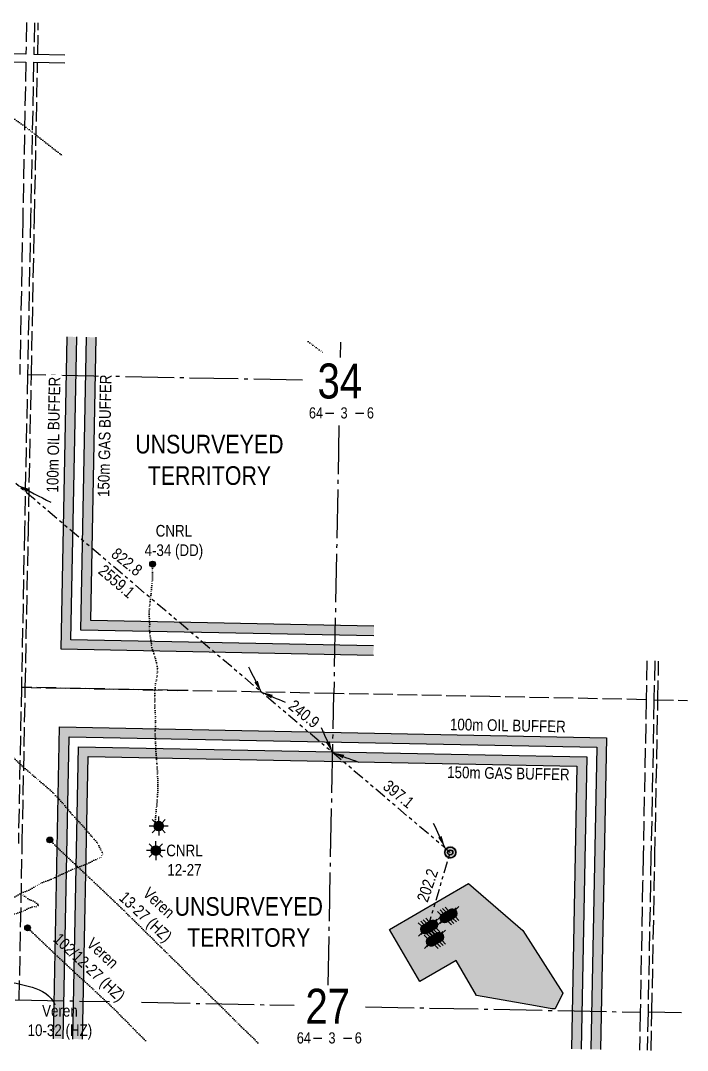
# Model space of a CAD drawing. Extents: x 398953 to 418778, y 6021401 to 6052343.
# Drawn here: x 417047 to 418763, y 6024560 to 6027210 of the extents above; entities that cross this region are included whole.
import ezdxf
from ezdxf.enums import TextEntityAlignment as Align

# ---------------------------------------------------------------- set-up
doc = ezdxf.new("R2010")
doc.units = 0
doc.header["$LTSCALE"] = 5
for name, pattern in [('foc-DOT', [1, 0.2, -0.8]), ('foc-DRILLPATH', [14.75, 6, -1.75, 1.75, -1.75, 1.75, -1.75]), ('foc-QUARTERLINE', [33, 25, -3, 2, -3]), ('foc-UNSURVEYED', [12.5, 10, -2.5])]:
    doc.linetypes.add(name, pattern=pattern)
for name, color, linetype in [('10', 1, 'Continuous'), ('9', 3, 'Continuous'), ('ABADATA-DRILL', 8, 'foc-DOT'), ('ABADATA-DRILL-T', 8, 'Continuous'), ('AS-DRILL', 8, 'foc-DOT'), ('AS-TARGET-GAS', 182, 'Continuous'), ('AS-TARGET-GAS-H', 181, 'Continuous'), ('AS-TARGET-OIL', 146, 'Continuous'), ('AS-TARGET-OIL-H', 131, 'Continuous'), ('DETAIL-T', 7, 'Continuous'), ('DRILL-T', 8, 'Continuous'), ('L-BD', 7, 'Continuous'), ('L-BD1', 253, 'Continuous'), ('L-MON', 1, 'Continuous'), ('L-SEC', 7, 'Continuous'), ('L-SECLBL', 7, 'Continuous'), ('L-SECQ', 8, 'foc-QUARTERLINE'), ('L-USEC', 7, 'foc-UNSURVEYED'), ('P-BUFFER-PURPLE-T', 187, 'Continuous'), ('P-PDRILLPATH', 12, 'foc-DRILLPATH'), ('P-PROPOSED', 10, 'Continuous'), ('P-PROPOSED-H', 21, 'Continuous')]:
    doc.layers.add(name, color=color, linetype=linetype)
doc.styles.add('80CG', font='ARIALN.TTF', dxfattribs={"height": 10})
doc.styles.add('80L', font='ARIALN.TTF', dxfattribs={"height": 10})
doc.styles.add('SIMPLEX', font='ARIALN.TTF')
doc.dimstyles.new('Compass 5 000', dxfattribs={"dimscale": 5, "dimtxt": 9, "dimasz": 2, "dimexe": 0.2, "dimexo": 0.0625, "dimgap": 0.5, "dimtad": 0, "dimtih": 1, "dimtoh": 1, "dimzin": 0, "dimdsep": 46, "dimtxsty": '80CG', "dimcen": 0.1, "dimse1": 1, "dimse2": 1, "dimclrd": 256, "dimclrt": 256, "dimaunit": 1, "dimadec": 4, "dimazin": 0, "dimtfac": 0.06, "dimtofl": 0, "dimtmove": 0, "dimatfit": 1, "dimfxl": 0.2, "dimtolj": 1, "dimtzin": 0, "dimlwd": -1, "dimarcsym": 0})

# ---------------------------------------------------------------- blocks, each defined once
blk = doc.blocks.new('L-SECLBL')
at = {"layer": '9', "color": 7}
for p, q in [((-5.08, -27.83), (-12.29, -27.83)), ((20.7, -27.83), (13.5, -27.83))]:
    blk.add_line(p, q, dxfattribs=at)
at = {"layer": '10', "color": 2, "style": 'SIMPLEX'}
blk.add_attdef('SEC', text='', height=30, dxfattribs=at).set_placement((0, 0), align=Align.MIDDLE)
at = {"layer": '10', "color": 5, "style": '80L'}
blk.add_attdef('TWP', text='', height=9.5, dxfattribs=at).set_placement((-14.43, -27.37), align=Align.MIDDLE_RIGHT)
blk.add_attdef('RGE', text='', height=9.5, dxfattribs=at).set_placement((3.62, -27.37), align=Align.MIDDLE_CENTER)
blk.add_attdef('MER', text='', height=9.5, dxfattribs=at).set_placement((23.17, -27.37), align=Align.MIDDLE_LEFT)
blk = doc.blocks.new('GAS')
h = blk.add_hatch(color=255)
h.dxf.hatch_style = 1
edge = h.paths.add_edge_path()
edge.add_arc((0, 0), 0.9, 0, 360)
for p, q in [((-0.81, 0), (-1.62, 0)), ((-0.57, 0.57), (-1.14, 1.14)), ((0, 0.81), (0, 1.62)), ((0.57, 0.57), (1.14, 1.14)), ((1.62, 0), (0.81, 0)), ((-0.57, -0.57), (-1.14, -1.14)), ((0, -0.81), (0, -1.62)), ((1.14, -1.14), (0.57, -0.57))]:
    blk.add_line(p, q)
blk.add_circle((0, 0), 0.8)
blk = doc.blocks.new('BH-Existing')
at = {"layer": 'ABADATA-DRILL-T'}
h = blk.add_hatch(color=256, dxfattribs=at)
h.dxf.hatch_style = 1
edge = h.paths.add_edge_path()
edge.add_arc((0, 0), 0.5, 0, 360)
blk.add_circle((0, 0), 0.5, dxfattribs=at)
blk = doc.blocks.new('plbh')
at = {"layer": 'L-MON'}
h = blk.add_hatch(color=255, dxfattribs=at)
h.dxf.hatch_style = 1
edge = h.paths.add_edge_path()
edge.add_arc((0, 0), 1.16, 0, 360)
h = blk.add_hatch(color=256, dxfattribs=at)
h.dxf.hatch_style = 1
h.paths.add_polyline_path([(-0.96, 0, 1), (0.96, 0, 1)])
h.paths.add_polyline_path([(0.91, 0, -1), (-0.91, 0, -1)], flags=16)
h.paths.add_polyline_path([(0.45, 0, -1), (-0.45, 0, -1)], flags=0)
h = blk.add_hatch(color=256, dxfattribs=at)
h.dxf.hatch_style = 1
h.paths.add_polyline_path([(-0.45, 0, 1), (0.45, 0, 1)])
h.paths.add_polyline_path([(0.4, 0, -1), (-0.4, 0, -1)], flags=16)
at = {"layer": 'L-MON', "color": 240}
for radius in [0.96, 0.91, 0.45, 0.4]:
    blk.add_circle((0, 0), radius, dxfattribs=at)
blk = doc.blocks.new('WC')
at = {"layer": 'L-MON'}
h = blk.add_hatch(color=255, dxfattribs=at)
h.dxf.hatch_style = 1
edge = h.paths.add_edge_path()
edge.add_arc((0, 0), 0.9, 0, 360)
at = {"layer": 'L-MON', "color": 240, "flags": 128}
for points in [[(-0.62, 0.5), (-1.23, 1.12)], [(0.52, 0.61), (1.13, 1.21)], [(-1.18, -1.18), (-0.56, -0.57)], [(1.16, -1.18), (0.56, -0.57)]]:
    blk.add_lwpolyline(points, dxfattribs=at)
at = {"layer": 'L-MON', "color": 240}
for radius in [0.8, 0.373]:
    blk.add_circle((0, 0), radius, dxfattribs=at)

msp = doc.modelspace()

# ---------------------------------------------------------------- hatches: boundary and pattern name
at = {"layer": 'AS-TARGET-GAS-H'}
h = msp.add_hatch(color=256, dxfattribs=at)
h.dxf.hatch_style = 1
h.paths.add_polyline_path([(417955.861, 6025626.371), (417956.345, 6025651.355), (417227.862, 6025665.821), (417242.119, 6026394.974), (417217.134, 6026395.47), (417202.389, 6025641.333)])
h = msp.add_hatch(color=256, dxfattribs=at)
h.dxf.hatch_style = 1
h.paths.add_polyline_path([(418464.307, 6024564.061), (418489.291, 6024563.571), (418503.71, 6025315.564), (417196.523, 6025341.521), (417181.837, 6024589.223), (417206.821, 6024588.735), (417221.019, 6025316.041), (418478.247, 6025291.075)])
at = {"layer": 'AS-TARGET-OIL-H'}
h = msp.add_hatch(color=256, dxfattribs=at)
h.dxf.hatch_style = 1
h.paths.add_polyline_path([(417954.893, 6025576.402), (417955.377, 6025601.387), (417176.916, 6025616.845), (417192.15, 6026395.967), (417167.166, 6026396.463), (417151.444, 6025592.357)])
h = msp.add_hatch(color=256, dxfattribs=at)
h.dxf.hatch_style = 1
h.paths.add_polyline_path([(418514.275, 6024563.081), (418539.26, 6024562.591), (418554.637, 6025364.54), (417147.53, 6025392.482), (417131.868, 6024590.198), (417156.853, 6024589.71), (417172.026, 6025367.002), (418529.174, 6025340.052)])
at = {"layer": 'P-PROPOSED-H'}
h = msp.add_hatch(color=256, dxfattribs=at)
h.dxf.hatch_style = 1
h.paths.add_polyline_path([(418167.555, 6024791.653), (418074.038, 6024737.169), (417996.044, 6024871.038), (418199.438, 6024989.539), (418339.063, 6024868.54), (418442.12, 6024706.987), (418422.547, 6024667.183), (418413.446, 6024667.362), (418371.426, 6024675.134), (418220.212, 6024701.273)])

# ---------------------------------------------------------------- linework, layer by layer
at = {"layer": 'ABADATA-DRILL', "flags": 128}
for points in [[(416810.726, 6027209.882), (416810.372, 6027208.651), (416809.767, 6027206.862), (416809.112, 6027205.105), (416808.446, 6027203.288), (416807.87, 6027201.469), (416807.393, 6027199.578), (416806.871, 6027197.437), (416806.225, 6027195.12), (416805.553, 6027192.992), (416804.772, 6027190.917), (416803.982, 6027188.872), (416803.232, 6027186.827), (416802.326, 6027184.504), (416801.295, 6027181.894), (416800.335, 6027179.362), (416799.509, 6027177.058), (416798.732, 6027174.663), (416797.906, 6027171.839), (416796.968, 6027168.866), (416795.991, 6027165.975), (416795.097, 6027163.272), (416794.165, 6027160.63), (416793.163, 6027157.949), (416792.158, 6027155.208), (416791.287, 6027152.605), (416790.565, 6027149.969), (416790.026, 6027147.449), (416789.459, 6027145.079), (416788.845, 6027142.871), (416788.154, 6027140.764), (416787.304, 6027138.741), (416786.313, 6027136.64), (416785.279, 6027134.449), (416784.236, 6027132.25), (416783.206, 6027130.219), (416782.249, 6027128.348), (416781.357, 6027126.225), (416780.499, 6027123.771), (416779.772, 6027121.405), (416779.245, 6027119.045), (416778.829, 6027116.703), (416778.392, 6027114.301), (416777.82, 6027111.672), (416777.205, 6027108.873), (416776.602, 6027106.184), (416776.023, 6027103.675), (416775.438, 6027101.386), (416774.825, 6027099.208), (416774.185, 6027097.19), (416773.867, 6027096.276), (416773.559, 6027095.362), (416773.068, 6027093.772), (416772.65, 6027092.339), (416772.274, 6027091.027), (416771.889, 6027089.784), (416771.507, 6027088.641), (416771.166, 6027087.608), (416770.89, 6027086.763), (416770.822, 6027086.354), (416770.841, 6027086.324), (416771.028, 6027086.17), (416771.276, 6027086.075), (416771.566, 6027086.04), (416771.625, 6027086.028), (416772.174, 6027085.958), (416773.221, 6027085.777), (416774.604, 6027085.41), (416776.224, 6027084.888), (416778.162, 6027084.25), (416780.446, 6027083.415), (416783.125, 6027082.312), (416783.412, 6027082.196), (416786.496, 6027080.835), (416789.964, 6027079.177), (416793.734, 6027077.602), (416798.049, 6027076.297), (416801.173, 6027075.446), (416804.497, 6027074.57), (416808.062, 6027073.79), (416811.947, 6027073.004), (416816.172, 6027072.171), (416820.505, 6027071.275), (416825.163, 6027070.114), (416830.193, 6027068.514), (416835.524, 6027066.519), (416841.26, 6027064.196), (416847.491, 6027061.623), (416853.968, 6027058.865), (416860.78, 6027055.861), (416867.83, 6027052.752), (416875.139, 6027049.568), (416876.428, 6027049.002), (416882.566, 6027046.301), (416889.963, 6027042.995), (416890.151, 6027042.911), (416897.408, 6027039.598), (416900.907, 6027037.989), (416914.315, 6027031.675), (416923.191, 6027027.329), (416931.101, 6027023.143), (416938.954, 6027018.628), (416946.833, 6027013.932), (416954.74, 6027009.146), (416962.706, 6027004.289), (416970.75, 6026999.299), (416978.82, 6026994.14), (416986.856, 6026988.771), (416994.829, 6026983.233), (417002.631, 6026977.649), (417002.729, 6026977.577), (417010.579, 6026971.872), (417018.459, 6026966.196), (417026.369, 6026960.549), (417034.301, 6026954.942), (417042.202, 6026949.306), (417050.041, 6026943.601), (417057.9, 6026937.856), (417065.749, 6026932.14), (417073.566, 6026926.346), (417081.242, 6026920.424), (417088.875, 6026914.412), (417096.221, 6026908.557), (417103.794, 6026902.507), (417111.397, 6026896.477), (417119.05, 6026890.465), (417126.725, 6026884.513), (417134.39, 6026878.561), (417142.064, 6026872.609), (417149.739, 6026866.667), (417156.136, 6026861.74)], [(417787.477, 6026384.135), (417788.457, 6026383.366), (417796.121, 6026377.394), (417803.826, 6026371.462), (417811.593, 6026365.618), (417819.41, 6026359.823), (417824.956, 6026355.795)], [(417402.599, 6025137.354), (417396.322, 6025132.926), (417395.805, 6025132.586), (417395.501, 6025132.382), (417395.197, 6025132.178), (417394.924, 6025132.013), (417394.722, 6025131.917), (417394.54, 6025131.851), (417394.359, 6025131.794), (417394.168, 6025131.748), (417393.958, 6025131.702), (417393.746, 6025131.646), (417393.545, 6025131.58), (417393.344, 6025131.514), (417393.163, 6025131.467), (417393.043, 6025131.46), (417392.963, 6025131.461), (417392.892, 6025131.453), (417392.833, 6025131.474), (417392.794, 6025131.535), (417392.776, 6025131.615), (417392.757, 6025131.715), (417392.719, 6025131.806), (417392.681, 6025131.917), (417392.665, 6025132.097), (417392.661, 6025132.387), (417392.678, 6025132.767), (417392.707, 6025133.247), (417392.74, 6025133.876), (417392.764, 6025134.626), (417392.781, 6025135.496), (417392.802, 6025136.545), (417392.835, 6025137.745), (417392.881, 6025139.074), (417392.94, 6025140.534), (417393.03, 6025142.112), (417393.174, 6025143.85), (417393.328, 6025145.567), (417393.513, 6025147.374), (417393.704, 6025149.44), (417393.897, 6025151.647), (417394.082, 6025153.944), (417394.258, 6025156.331), (417394.457, 6025158.807), (417394.688, 6025161.423), (417394.951, 6025164.169), (417395.216, 6025166.994), (417395.483, 6025169.879), (417395.792, 6025172.914), (417396.109, 6025175.828), (417396.448, 6025178.842), (417396.769, 6025181.957), (417397.114, 6025185.321), (417397.471, 6025188.724), (417397.859, 6025192.217), (417398.25, 6025195.82), (417398.641, 6025199.503), (417398.972, 6025203.088), (417399.264, 6025206.793), (417399.508, 6025210.589), (417399.732, 6025214.395), (417399.927, 6025218.202), (417400.069, 6025221.92), (417400.192, 6025225.628), (417400.286, 6025229.467), (417400.349, 6025233.187), (417400.372, 6025236.947), (417400.367, 6025240.768), (417400.339, 6025244.439), (417400.302, 6025248.2), (417400.265, 6025251.912), (417400.207, 6025255.614), (417400.115, 6025259.106), (417399.995, 6025262.709), (417399.874, 6025266.232), (417399.734, 6025269.816), (417399.574, 6025273.419), (417399.416, 6025277.083), (417399.256, 6025280.687), (417399.097, 6025284.361), (417398.948, 6025287.984), (417398.775, 6025291.418), (417398.579, 6025294.693), (417398.348, 6025298.238), (417398.104, 6025301.593), (417397.82, 6025305.02), (417397.468, 6025308.487), (417397.085, 6025311.945), (417396.694, 6025315.474), (417396.398, 6025318.76), (417396.143, 6025322.086), (417395.881, 6025325.581), (417395.638, 6025328.997), (417395.407, 6025332.542), (417395.218, 6025336.196), (417395.072, 6025339.97), (417394.948, 6025343.853), (417394.844, 6025347.756), (417394.712, 6025351.759), (417394.587, 6025355.622), (417394.436, 6025359.636), (417394.216, 6025363.741), (417393.983, 6025367.706), (417393.784, 6025371.871), (417393.714, 6025375.953), (417393.752, 6025379.983), (417393.868, 6025383.872), (417394.046, 6025387.849), (417394.211, 6025391.706), (417394.309, 6025395.695), (417394.374, 6025399.545), (417394.441, 6025403.454), (417394.496, 6025407.314), (417394.548, 6025411.014), (417394.578, 6025414.614), (417394.566, 6025418.095), (417394.494, 6025421.587), (417394.322, 6025425.031), (417394.052, 6025428.647), (417393.723, 6025432.284), (417393.357, 6025436.082), (417392.982, 6025439.93), (417392.647, 6025443.787), (417392.441, 6025447.572), (417392.357, 6025451.444), (417392.36, 6025455.225), (417392.384, 6025458.985), (417392.425, 6025462.645), (417392.454, 6025466.185), (417392.49, 6025469.545), (417392.56, 6025472.604), (417392.64, 6025475.703), (417392.727, 6025478.612), (417392.866, 6025481.62), (417393.034, 6025484.587), (417393.18, 6025487.465), (417393.308, 6025490.423), (417393.447, 6025493.461), (417393.719, 6025496.626), (417394.099, 6025499.739), (417394.634, 6025503.039), (417395.26, 6025506.398), (417395.873, 6025509.657), (417396.488, 6025512.965), (417397.103, 6025516.274), (417397.688, 6025519.593), (417398.235, 6025523.023), (417398.681, 6025526.395), (417398.991, 6025529.5), (417399.251, 6025533.085), (417399.364, 6025536.323), (417399.381, 6025539.724), (417399.281, 6025543.317), (417399.08, 6025546.861), (417398.629, 6025550.381), (417397.929, 6025553.985), (417397.148, 6025557.531), (417396.325, 6025560.957), (417395.354, 6025564.527), (417394.333, 6025568.058), (417393.249, 6025571.46), (417392.143, 6025574.732), (417391.104, 6025577.893), (417390.203, 6025580.931), (417389.301, 6025583.929), (417388.251, 6025586.97), (417387.044, 6025590.214), (417385.905, 6025593.867), (417385.082, 6025597.824), (417384.56, 6025601.855), (417384.099, 6025605.875), (417383.557, 6025609.906), (417382.91, 6025614.159), (417382.15, 6025618.785), (417381.371, 6025623.441), (417380.665, 6025627.766), (417380.06, 6025632.098), (417379.607, 6025636.068), (417379.34, 6025639.824), (417379.259, 6025643.336), (417379.299, 6025646.916), (417379.399, 6025650.535), (417379.46, 6025654.144), (417379.407, 6025657.596), (417379.25, 6025660.8), (417379.068, 6025663.814), (417378.861, 6025667.038), (417378.663, 6025670.213), (417378.471, 6025673.167), (417378.262, 6025676.302), (417378.076, 6025679.596), (417378.01, 6025682.878), (417378.063, 6025686.078), (417378.215, 6025689.275), (417378.437, 6025692.452), (417378.719, 6025695.597), (417379.064, 6025698.961), (417379.396, 6025702.135), (417379.707, 6025705.239), (417380.018, 6025708.344), (417380.307, 6025711.409), (417380.607, 6025714.473), (417380.958, 6025717.577), (417381.38, 6025720.78), (417381.793, 6025723.982), (417382.134, 6025727.126), (417382.459, 6025730.44), (417382.787, 6025733.935), (417383.128, 6025737.569), (417383.501, 6025741.282), (417383.852, 6025744.906), (417384.224, 6025748.579), (417384.635, 6025752.222), (417385.031, 6025755.595), (417385.38, 6025758.649), (417385.624, 6025761.425), (417385.808, 6025764.171), (417385.981, 6025766.869), (417386.204, 6025769.575), (417386.501, 6025772.49), (417386.792, 6025775.624), (417386.963, 6025778.772), (417387.037, 6025782.041), (417387.063, 6025785.431), (417387.032, 6025788.942), (417386.974, 6025792.654), (417386.907, 6025796.376), (417386.835, 6025799.888), (417386.793, 6025803.34), (417386.79, 6025805.26), (417386.982, 6025811.507)], [(416942.05, 6024901.117), (416943.432, 6024901.345), (416948.18, 6024902.172), (416952.966, 6024902.988), (416957.613, 6024903.807), (416962.001, 6024904.641), (416966.328, 6024905.466), (416970.504, 6024906.245), (416974.765, 6024906.781), (416979.359, 6024906.921), (416983.747, 6024906.785), (416988.063, 6024906.56), (416992.521, 6024906.382), (416997.099, 6024906.262), (417001.592, 6024906.354), (417006.252, 6024906.803), (417010.755, 6024907.465), (417014.87, 6024908.164), (417018.654, 6024908.86), (417022.338, 6024909.538), (417026.133, 6024910.243), (417029.646, 6024910.895), (417033.041, 6024911.588), (417036.594, 6024912.719), (417040.493, 6024914.172), (417044.532, 6024915.623), (417048.277, 6024916.85), (417051.77, 6024917.992), (417055.568, 6024919.388), (417059.227, 6024920.836), (417062.491, 6024922.522), (417065.356, 6024924.306), (417067.757, 6024925.819), (417070.082, 6024927.074), (417072.603, 6024928.125), (417075.061, 6024929.037), (417077.216, 6024929.785), (417078.978, 6024930.37), (417080.417, 6024930.812), (417081.59, 6024930.939), (417082.576, 6024930.73), (417083.392, 6024930.504), (417084.079, 6024930.34), (417084.707, 6024930.228), (417085.245, 6024930.147), (417085.644, 6024930.099), (417085.953, 6024930.033), (417086.262, 6024929.977), (417086.611, 6024929.95), (417086.961, 6024929.903), (417087.29, 6024929.877), (417087.631, 6024929.94), (417087.914, 6024930.055), (417088.157, 6024930.2), (417088.399, 6024930.335), (417088.661, 6024930.43), (417088.923, 6024930.515), (417089.195, 6024930.61), (417089.447, 6024930.695), (417089.738, 6024930.749), (417090.079, 6024930.802), (417090.441, 6024930.915), (417090.655, 6024931.121), (417090.693, 6024931.52), (417090.614, 6024932.102), (417090.546, 6024932.704), (417090.596, 6024932.703), (417090.707, 6024932.24), (417090.84, 6024931.858), (417090.963, 6024931.515), (417091.148, 6024931.251), (417091.385, 6024931.127), (417091.585, 6024931.103), (417091.756, 6024931.169), (417091.908, 6024931.276), (417092.111, 6024931.423), (417092.385, 6024931.587), (417092.708, 6024931.741), (417092.981, 6024931.916), (417093.215, 6024932.121), (417093.409, 6024932.297), (417093.612, 6024932.463), (417093.876, 6024932.638), (417094.16, 6024932.853), (417094.385, 6024933.128), (417094.117, 6024933.734), (417092.952, 6024935.037), (417090.978, 6024936.856), (417088.378, 6024938.927), (417085.609, 6024941.072), (417082.588, 6024943.062), (417078.267, 6024945.067), (417073.2, 6024947.347), (417067.932, 6024950.031), (417061.379, 6024954), (417053.709, 6024959.682), (417048.357, 6024964.157)], [(417369.045, 6024585.537), (417360.515, 6024593.783), (417346.723, 6024607.36), (417333.015, 6024621.146), (417319.568, 6024634.976), (417306.149, 6024648.696), (417292.497, 6024662.261), (417278.589, 6024675.55), (417264.441, 6024688.784), (417250.431, 6024701.946), (417236.391, 6024715.138), (417222.351, 6024728.26), (417208.141, 6024741.425), (417193.958, 6024754.469), (417179.807, 6024767.543), (417165.627, 6024780.698), (417151.516, 6024793.811), (417137.386, 6024806.985), (417123.429, 6024820.305), (417109.626, 6024833.803), (417095.818, 6024847.1), (417080.108, 6024861.834), (417065.457, 6024875.448)]]:
    msp.add_lwpolyline(points, dxfattribs=at)
at = {"layer": 'AS-DRILL', "flags": 128}
for points in [[(416942.26, 6024911.827), (416945.368, 6024912.945), (416949.518, 6024914.894), (416953.921, 6024917.048), (416958.452, 6024919.09), (416958.603, 6024919.157), (416962.985, 6024921.281), (416967.823, 6024923.666), (416973.1, 6024925.983), (416978.446, 6024928.269), (416983.965, 6024930.731), (416990.116, 6024933.771), (416996.493, 6024937.136), (417002.859, 6024940.432), (417009.173, 6024943.609), (417015.202, 6024946.561), (417021.382, 6024949.55), (417027.775, 6024952.725), (417033.962, 6024956.095), (417039.531, 6024959.516), (417044.612, 6024962.607), (417050.327, 6024965.345), (417056.886, 6024967.777), (417062.769, 6024969.902), (417067.582, 6024972.038), (417071.961, 6024974.512), (417076.106, 6024977.261), (417080.8, 6024979.96), (417085.658, 6024982.375), (417090.106, 6024984.738), (417094.438, 6024987.353), (417099.267, 6024990.329), (417104.954, 6024993.178), (417111.782, 6024995.575), (417118.988, 6024997.834), (417125.306, 6025000.19), (417131.068, 6025002.807), (417137.179, 6025005.828), (417143.691, 6025008.971), (417150.001, 6025011.958), (417155.865, 6025014.643), (417161.314, 6025017.057), (417166.824, 6025019.589), (417172.962, 6025022.459), (417179.301, 6025025.415), (417185.505, 6025028.104), (417191.403, 6025030.469), (417197.45, 6025032.81), (417203.895, 6025035.064), (417210.319, 6025037.229), (417216.689, 6025039.704), (417222.582, 6025042.349), (417227.087, 6025044.601), (417230.292, 6025046.358), (417233.053, 6025047.904), (417235.918, 6025049.158), (417238.549, 6025050.197), (417240.687, 6025051.115), (417242.91, 6025052.252), (417245.245, 6025053.486), (417247.132, 6025054.349), (417248.454, 6025054.954), (417249.673, 6025055.39), (417250.977, 6025055.594), (417252.099, 6025055.652), (417252.868, 6025055.617), (417253.377, 6025055.537), (417254.013, 6025055.845), (417254.884, 6025056.908), (417255.703, 6025058.362), (417256.237, 6025059.612), (417256.487, 6025060.607), (417256.673, 6025061.453), (417256.828, 6025062.18), (417256.889, 6025062.739), (417256.976, 6025063.138), (417257.133, 6025063.445), (417257.388, 6025063.71), (417257.784, 6025064.012), (417258.221, 6025064.374), (417258.498, 6025064.748), (417258.604, 6025065.026), (417258.708, 6025065.234), (417258.741, 6025065.384), (417258.704, 6025065.544), (417258.736, 6025065.644), (417258.81, 6025065.842), (417258.771, 6025066.423), (417258.762, 6025066.453), (417258.434, 6025067.59), (417257.559, 6025069.368), (417256.251, 6025071.504), (417254.713, 6025074.174), (417253.091, 6025077.677), (417251.089, 6025082.167), (417248.42, 6025087.35), (417245.59, 6025092.477), (417242.404, 6025097.28), (417238.099, 6025102.196), (417232.92, 6025107.899), (417227.026, 6025114.866), (417220.75, 6025122.28), (417214.113, 6025130.132), (417206.442, 6025138.824), (417197.855, 6025148.225), (417197.65, 6025148.459), (417192.919, 6025153.552), (417188.079, 6025158.679), (417183.387, 6025163.722), (417178.355, 6025169.281), (417168.208, 6025181.283), (417166.763, 6025183.062), (417157.432, 6025194.327), (417146.078, 6025207.462), (417133.809, 6025220.356), (417120.557, 6025232.638), (417106.582, 6025244.725), (417102.764, 6025247.94), (417092.353, 6025256.666), (417088.408, 6025259.994), (417073.83, 6025272.493), (417060.726, 6025284.122), (417059.567, 6025285.175), (417045.448, 6025298.115), (417031.404, 6025311.283), (417017.551, 6025324.538), (417003.681, 6025337.902), (416989.83, 6025351.247), (416976.118, 6025364.509), (416962.267, 6025377.833), (416951.599, 6025388.079)], [(417657.885, 6024579.873), (417644.883, 6024592.485), (417631.048, 6024605.933), (417617.293, 6024619.359), (417603.607, 6024632.724), (417589.876, 6024646.31), (417576.347, 6024660.053), (417562.765, 6024673.646), (417549.131, 6024687.09), (417535.336, 6024700.497), (417521.416, 6024713.697), (417507.521, 6024727.076), (417493.859, 6024740.651), (417480.291, 6024754.454), (417466.882, 6024768.184), (417453.284, 6024781.967), (417439.719, 6024795.35), (417425.865, 6024808.849), (417411.994, 6024822.467), (417398.322, 6024836.042), (417384.72, 6024849.586), (417371.057, 6024863.111), (417357.394, 6024876.655), (417343.751, 6024890.17), (417330.057, 6024903.645), (417316.272, 6024917.062), (417302.427, 6024930.5), (417288.392, 6024943.872), (417274.495, 6024957.231), (417260.72, 6024970.618), (417246.742, 6024983.909), (417232.703, 6024997.111), (417218.644, 6025010.293), (417204.484, 6025023.497), (417190.501, 6025036.478), (417176.243, 6025049.724), (417162.264, 6025062.965), (417148.351, 6025076.475), (417139.142, 6025085.483), (417122.728, 6025101.561)]]:
    msp.add_lwpolyline(points, dxfattribs=at)
at = {"layer": 'AS-TARGET-GAS-H', "flags": 128}
for points in [[(417955.861, 6025626.371), (417202.389, 6025641.333), (417217.134, 6026395.47)], [(417956.345, 6025651.355), (417227.862, 6025665.821), (417242.119, 6026394.974)], [(417181.837, 6024589.223), (417196.523, 6025341.521), (418503.71, 6025315.564), (418489.291, 6024563.571)], [(417206.821, 6024588.735), (417221.019, 6025316.041), (418478.247, 6025291.075), (418464.307, 6024564.061)]]:
    msp.add_lwpolyline(points, dxfattribs=at)
at = {"layer": 'AS-TARGET-OIL-H', "flags": 128}
for points in [[(417954.893, 6025576.402), (417151.444, 6025592.357), (417167.166, 6026396.463)], [(417955.377, 6025601.387), (417176.916, 6025616.845), (417192.15, 6026395.967)], [(417131.868, 6024590.198), (417147.53, 6025392.482), (418554.637, 6025364.54), (418539.26, 6024562.591)], [(417156.853, 6024589.71), (417172.026, 6025367.002), (418529.174, 6025340.052), (418514.275, 6024563.081)]]:
    msp.add_lwpolyline(points, dxfattribs=at)
at = {"layer": 'L-SEC'}
for p, q in [((417061.279, 6027123.159), (416659.685, 6027131.146)), ((417161.216, 6027121.172), (417081.392, 6027122.76)), ((416659.29, 6027111.041), (417060.886, 6027103.054)), ((417080.999, 6027102.654), (417160.822, 6027101.067))]:
    msp.add_line(p, q, dxfattribs=at)
at = {"layer": 'L-SECQ'}
for p, q in [((417870.537, 6026382.484), (417869.779, 6026343.376)), ((417772.104, 6026284.465), (417065.254, 6026298.512)), ((417866.38, 6026167.947), (417853.02, 6025478.447)), ((418747.031, 6024656.304), (418661.185, 6024658.006))]:
    msp.add_line(p, q, dxfattribs=at)
at = {"layer": 'L-SECQ', "flags": 128}
for points in [[(417838.499, 6024727.913), (417853.02, 6025478.447)], [(417033.846, 6024690.281), (417276.289, 6024685.473)], [(417358.649, 6024683.839), (417751.112, 6024676.055)], [(417934.474, 6024672.419), (418641.072, 6024658.405)]]:
    msp.add_lwpolyline(points, dxfattribs=at)
at = {"layer": 'L-USEC'}
for p, q in [((417062.882, 6027204.938), (417061.279, 6027123.159)), ((417082.995, 6027204.543), (417081.392, 6027122.76)), ((417091.436, 6027122.56), (417093.039, 6027204.346)), ((417060.886, 6027103.054), (417053.014, 6026700.984)), ((417080.999, 6027102.654), (417073.127, 6026700.59)), ((417083.171, 6026700.385), (417091.042, 6027102.455)), ((417053.014, 6026700.984), (417045.141, 6026298.912)), ((417073.127, 6026700.59), (417065.254, 6026298.518)), ((417075.297, 6026298.313), (417083.171, 6026700.385)), ((417065.254, 6026298.519), (417057.403, 6025896.461)), ((417067.447, 6025896.256), (417075.297, 6026298.313)), ((417057.403, 6025896.462), (417049.553, 6025494.404)), ((417059.596, 6025494.198), (417067.447, 6025896.256)), ((418658.406, 6025562.432), (418656.49, 6025462.494)), ((418678.519, 6025562.033), (418676.603, 6025462.108)), ((418686.647, 6025461.895), (418688.563, 6025561.833)), ((417049.544, 6025494.404), (417041.696, 6025092.346)), ((417451.282, 6025486.422), (417049.544, 6025494.398)), ((417049.544, 6025494.398), (417451.282, 6025486.422)), ((417051.748, 6025092.14), (417059.596, 6025494.198)), ((417853.02, 6025478.447), (417451.282, 6025486.422)), ((418254.754, 6025470.47), (417853.02, 6025478.447)), ((418656.49, 6025462.494), (418254.754, 6025470.47)), ((418676.603, 6025462.108), (418668.894, 6025060.064)), ((418676.603, 6025462.094), (418762.51, 6025460.389)), ((417043.898, 6024690.082), (417051.748, 6025092.14)), ((418668.894, 6025060.064), (418667.573, 6024991.176)), ((418667.573, 6024991.176), (418661.185, 6024658.019)), ((418641.072, 6024658.405), (418639.197, 6024560.631)), ((418661.185, 6024658.019), (418659.31, 6024560.237)), ((418669.353, 6024560.04), (418671.228, 6024657.808))]:
    msp.add_line(p, q, dxfattribs=at)
for points in [[(418656.49, 6025462.494), (418648.78, 6025060.45), (418647.459, 6024991.562), (418641.072, 6024658.405)], [(418671.228, 6024657.808), (418678.937, 6025059.853), (418686.647, 6025461.895)]]:
    msp.add_lwpolyline(points, dxfattribs=at)
at = {"layer": 'P-PDRILLPATH'}
msp.add_line((418095.016, 6024875.625), (418152.635, 6025069.352), dxfattribs=at)
at = {"layer": 'P-PROPOSED', "flags": 128}
msp.add_lwpolyline([(418167.555, 6024791.653), (418074.038, 6024737.169), (417996.044, 6024871.038), (418199.438, 6024989.539), (418339.063, 6024868.54), (418442.12, 6024706.987), (418422.547, 6024667.183), (418413.446, 6024667.362), (418371.426, 6024675.134), (418220.212, 6024701.273)], close=True, dxfattribs=at)

# ---------------------------------------------------------------- block references
at = {"layer": 'ABADATA-DRILL-T'}
for p, xscale, yscale, zscale in [((417386.985, 6025811.488), 14.9999999999998, 14.9999999999998, 29.99999999999961), ((417122.728, 6025101.561), 14.99346164999996, 14.99346164999996, 14.99346164999996), ((417065.457, 6024875.448), 14.99346164999996, 14.99346164999996, 14.99346164999996)]:
    msp.add_blockref('BH-Existing', p, dxfattribs=dict(at, xscale=xscale, yscale=yscale, zscale=zscale))
at = {"layer": 'DRILL-T', "linetype": 'Continuous', "xscale": 14.9999999999998, "yscale": 14.9999999999998, "zscale": 14.9999999999998}
for p in [(417402.599, 6025137.354), (417395.243, 6025074.231)]:
    msp.add_blockref('GAS', p, dxfattribs=at)
at = {"layer": 'L-MON', "xscale": 14.99999999999995, "yscale": 14.99999999999995, "zscale": 4.99999999999998}
msp.add_blockref('plbh', (418152.635, 6025069.352), dxfattribs=at)
at = {"layer": 'L-MON', "color": 6, "xscale": 14.99346165, "yscale": 14.99346165, "zscale": 14.99346165}
for p in [(418144.681, 6024904.553), (418151.159, 6024908.326), (418157.636, 6024912.1), (418095.016, 6024875.625), (418101.494, 6024879.399), (418107.972, 6024883.172), (418138.203, 6024900.78), (418088.538, 6024871.852), (418123.102, 6024851.498), (418103.668, 6024840.178), (418110.146, 6024843.951), (418116.624, 6024847.724)]:
    msp.add_blockref('WC', p, dxfattribs=at)
at = {"layer": 'L-SECLBL'}
for p, xscale, yscale, zscale, values in [((417868.6, 6026282.547), 2.99869232999999, 2.99869232999999, 3.999999999999979, {'SEC': '34', 'TWP': '64', 'RGE': '3', 'MER': '6'}), ((417837.463, 6024674.343), 2.999999999999989, 2.999999999999989, 2.999999999999989, {'SEC': '27', 'TWP': '64', 'RGE': '3', 'MER': '6'})]:
    msp.add_blockref('L-SECLBL', p, dxfattribs=dict(at, xscale=xscale, yscale=yscale, zscale=zscale)).add_auto_attribs(values)

# ---------------------------------------------------------------- texts
at = {"layer": 'ABADATA-DRILL-T', "char_height": 30, "attachment_point": 1, "style": '80L'}
for s, width, insert in [('\\pxqc;CNRL\\P4-34 (DD)', 173.59667, (417354.878, 6025912.177)), ('\\pxqc;CNRL\\P12-27', 173.59667, (417382.066, 6025089.549)), ('\\pxqc;Veren\\P10-32 (HZ)', 231.23452, (417032.932, 6024677.003))]:
    msp.add_mtext_dynamic_manual_height_columns(s, width=width, gutter_width=150, heights=[0], dxfattribs=dict(at, insert=insert))
at = {"layer": 'ABADATA-DRILL-T', "char_height": 30, "attachment_point": 1, "rotation": 316.789905, "style": '80L'}
for s, width, insert in [('\\pxqc;Veren\\P13-27 (HZ)', 164.3382, (417353.659, 6025007.449)), ('\\pxqc;Veren\\P102/12-27 (HZ)', 231.23452, (417184.599, 6024900.549))]:
    msp.add_mtext_dynamic_manual_height_columns(s, width=width, gutter_width=150, heights=[0], dxfattribs=dict(at, insert=insert))
at = {"layer": 'DETAIL-T', "color": 3, "insert": (417634.304, 6024890.168), "char_height": 47.95816, "attachment_point": 5, "style": '80L'}
msp.add_mtext_dynamic_manual_height_columns('\\pxqc;UNSURVEYED TERRITORY', width=303.92106, gutter_width=142.376, heights=[0], dxfattribs=at)
at = {"layer": 'L-BD', "style": '80L'}
msp.add_text('2559.1', height=29.9869, rotation=319.663763, dxfattribs=at).set_placement((417294.483, 6025766.86), align=Align.MIDDLE_CENTER)
at = {"layer": 'L-BD1', "style": '80L'}
msp.add_text('202.2', height=29.9869, rotation=71.116771, dxfattribs=at).set_placement((418094.017, 6024984.699), align=Align.MIDDLE_CENTER)
at = {"layer": 'P-BUFFER-PURPLE-T', "style": '80L'}
for s, p in [('822.8', (417320.937, 6025817.079)), ('240.9', (417776.729, 6025425.925)), ('397.1', (418019.794, 6025219.526))]:
    msp.add_text(s, height=29.9869, rotation=321.043668, dxfattribs=at).set_placement(p, align=Align.MIDDLE_CENTER)

# ---------------------------------------------------------------- leaders
at = {"layer": 'ABADATA-DRILL-T', "path_type": 1}
msp.add_leader([(416986.59, 6024746.956), (417131.644, 6024686.139), (417136.501, 6024677.779)], dimstyle='Compass 5 000', override={"dimasz": 6, "dimgap": 0.5, "dimtad": 0}, dxfattribs=at)
at = {"layer": 'P-BUFFER-PURPLE-T', "path_type": 1}
for points in [[(417666.504, 6025482.149), (417634.521, 6025545.96)], [(417666.504, 6025482.149), (417727.629, 6025456.038)], [(417850.075, 6025326.27), (417821.021, 6025390.25)], [(417850.075, 6025326.27), (417916.936, 6025301.797)], [(418138.602, 6025082.482), (418109.727, 6025144.081)]]:
    msp.add_leader(points, dimstyle='Compass 5 000', override={"dimasz": 6}, dxfattribs=at)

# ---------------------------------------------------------------- next in the draw order: texts
at = {"layer": 'AS-TARGET-GAS', "char_height": 29.98692, "width": 317.7623, "attachment_point": 1, "style": '80L', "bg_fill": 3, "box_fill_scale": 1.1, "bg_fill_color": 256, "bg_fill_transparency": 0}
for insert, rotation in [((417245.484, 6025984.412), 88.876678), ((418144.998, 6025291.081), 358.876678)]:
    msp.add_mtext('150m GAS BUFFER', dxfattribs=dict(at, insert=insert, rotation=rotation))
at = {"layer": 'AS-TARGET-OIL', "char_height": 29.98692, "attachment_point": 1, "style": '80L', "bg_fill": 3, "box_fill_scale": 1.15, "bg_fill_color": 256, "bg_fill_true_color": 256, "bg_fill_transparency": 0}
for insert, rotation in [((417114.17, 6025995.877), 88.876678), ((418152.165, 6025414.135), 358.876678)]:
    msp.add_mtext_dynamic_manual_height_columns('100m OIL BUFFER', width=297.63269, gutter_width=142.376, heights=[0], dxfattribs=dict(at, insert=insert, rotation=rotation))

# ---------------------------------------------------------------- next in the draw order: linework, layer by layer
at = {"layer": 'P-PDRILLPATH'}
msp.add_line((418152.635, 6025069.352), (416202.803, 6026725.051), dxfattribs=at)

# ---------------------------------------------------------------- next in the draw order: leaders
at = {"layer": 'P-BUFFER-PURPLE-T', "path_type": 1}
msp.add_leader([(417039.587, 6026014.496), (417125.058, 6025970.55)], dimstyle='Compass 5 000', override={"dimasz": 6}, dxfattribs=at)

# ---------------------------------------------------------------- next in the draw order: texts
at = {"layer": 'DETAIL-T', "color": 3, "insert": (417533.081, 6026144.014), "char_height": 47.95816, "width": 383.34799, "attachment_point": 2, "line_spacing_factor": 1.010641, "style": '80L', "bg_fill": 3, "box_fill_scale": 1.1, "bg_fill_color": 256, "bg_fill_transparency": 0}
msp.add_mtext('UNSURVEYED TERRITORY', dxfattribs=at)

doc.saveas('drawing.dxf')
